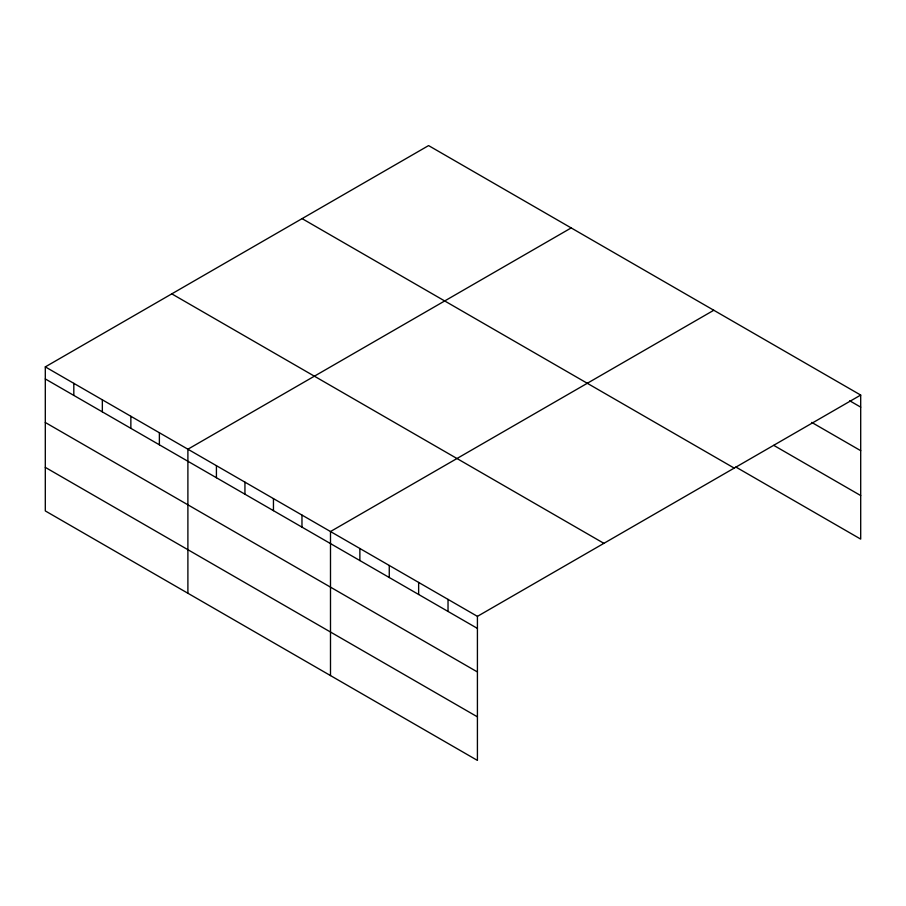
<?xml version="1.0" encoding="UTF-8"?>
<svg xmlns="http://www.w3.org/2000/svg" width="906" height="906" viewBox="0 0 906 906"><rect width="100%" height="100%" fill="white"/><g stroke="black" fill="none" stroke-linecap="round" stroke-linejoin="round"><path stroke-width="1.36" d="M477.417 671.969L477.417 616.363L45.3 366.885L45.3 510.927L477.417 760.406L477.417 671.969L45.3 422.49M735.819 467.009L860.7 539.115L860.7 395.073L428.583 145.594L45.3 366.885M571.188 227.927L187.893 449.217L187.893 593.249M713.781 310.26L330.497 531.539L330.497 675.582M477.417 616.363L860.7 395.073M849.681 400.769L860.7 407.134M811.731 422.411L860.7 450.678M773.769 445.367L860.7 495.559M302.106 218.629L734.211 468.108M171.789 293.861L603.894 543.34M45.3 378.946L477.417 628.413M45.3 467.371L477.417 716.85M448.028 599.398L448.028 611.448M418.64 582.433L418.64 594.483M389.263 565.469L389.263 577.53M359.875 548.504L359.875 560.565M301.97 515.084L301.97 527.133M273.453 498.617L273.453 510.667M244.937 482.151L244.937 494.2M216.421 465.684L216.421 477.734M159.377 432.751L159.377 444.801M130.86 416.284L130.86 428.334M102.344 399.818L102.344 411.868M73.816 383.351L73.816 395.401"/></g></svg>
